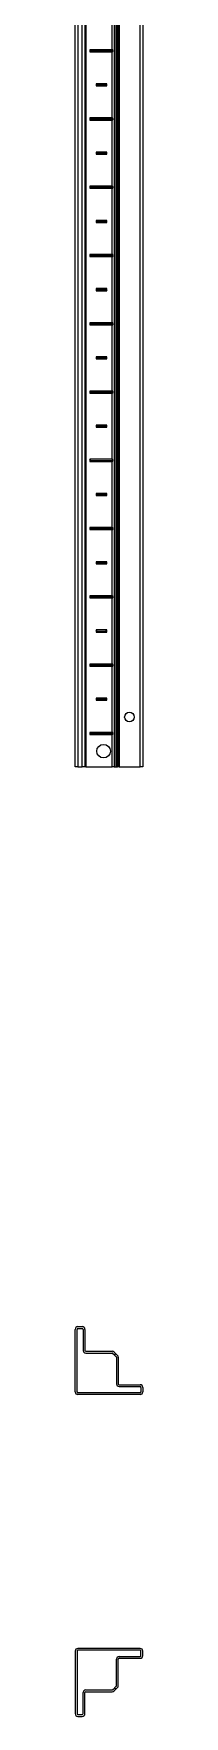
# Model space of a CAD drawing. Header units: millimetres. Extents: x -199 to 2881, y -1547 to 1507.
# Drawn here: x 814 to 863, y -1547 to -315 of the extents above; entities that cross this region are included whole.
import ezdxf

# ---------------------------------------------------------------- set-up
doc = ezdxf.new("R2010")
doc.units = ezdxf.units.MM

msp = doc.modelspace()

# ---------------------------------------------------------------- linework, layer by layer
at = {"color": 7, "linetype": 'Continuous', "lineweight": 25}
for p, q in [((813.68, -851.79), (813.68, 447.21)), ((820.88, 447.21), (820.88, -851.79)), ((843.55, 447.21), (843.55, -851.79)), ((843.58, 447.21), (843.58, -851.79)), ((845.38, 447.21), (845.38, -851.79)), ((863.38, 447.21), (863.38, -851.79)), ((840.93, -326.54), (824.53, -326.54)), ((824.53, -326.54), (824.53, -328.04)), ((825.28, -327.29), (824.53, -326.54)), ((825.28, -327.29), (824.53, -328.04)), ((824.53, -328.04), (840.93, -328.04)), ((825.28, -327.29), (840.78, -327.29)), ((840.78, -327.29), (841.42, -326.65)), ((840.78, -327.29), (841.42, -327.94)), ((841.42, -327.94), (841.42, -326.65)), ((837.03, -351.54), (829.03, -351.54)), ((829.03, -351.54), (829.03, -353.04)), ((829.78, -352.29), (829.03, -351.54)), ((829.78, -352.29), (829.03, -353.04)), ((829.03, -353.04), (837.03, -353.04)), ((829.78, -352.29), (836.28, -352.29)), ((836.28, -352.29), (837.03, -351.54)), ((836.28, -352.29), (837.03, -353.04)), ((837.03, -353.04), (837.03, -351.54)), ((840.93, -376.54), (824.53, -376.54)), ((824.53, -376.54), (824.53, -378.04)), ((825.28, -377.29), (824.53, -376.54)), ((825.28, -377.29), (824.53, -378.04)), ((824.53, -378.04), (840.93, -378.04)), ((825.28, -377.29), (840.78, -377.29)), ((840.78, -377.29), (841.42, -376.65)), ((840.78, -377.29), (841.42, -377.94)), ((841.42, -377.94), (841.42, -376.65)), ((837.03, -401.54), (829.03, -401.54)), ((829.03, -401.54), (829.03, -403.04)), ((829.78, -402.29), (829.03, -401.54)), ((829.78, -402.29), (829.03, -403.04)), ((829.03, -403.04), (837.03, -403.04)), ((829.78, -402.29), (836.28, -402.29)), ((836.28, -402.29), (837.03, -401.54)), ((836.28, -402.29), (837.03, -403.04)), ((837.03, -403.04), (837.03, -401.54)), ((840.93, -426.54), (824.53, -426.54)), ((824.53, -426.54), (824.53, -428.04)), ((825.28, -427.29), (824.53, -426.54)), ((825.28, -427.29), (824.53, -428.04)), ((824.53, -428.04), (840.93, -428.04)), ((825.28, -427.29), (840.78, -427.29)), ((840.78, -427.29), (841.42, -426.65)), ((840.78, -427.29), (841.42, -427.94)), ((841.42, -427.94), (841.42, -426.65)), ((837.03, -451.54), (829.03, -451.54)), ((829.03, -451.54), (829.03, -453.04)), ((829.78, -452.29), (829.03, -451.54)), ((829.78, -452.29), (829.03, -453.04)), ((829.03, -453.04), (837.03, -453.04)), ((829.78, -452.29), (836.28, -452.29)), ((836.28, -452.29), (837.03, -451.54)), ((836.28, -452.29), (837.03, -453.04)), ((837.03, -453.04), (837.03, -451.54)), ((840.93, -476.54), (824.53, -476.54)), ((824.53, -476.54), (824.53, -478.04)), ((825.28, -477.29), (824.53, -476.54)), ((825.28, -477.29), (824.53, -478.04)), ((824.53, -478.04), (840.93, -478.04)), ((825.28, -477.29), (840.78, -477.29)), ((840.78, -477.29), (841.42, -476.65)), ((840.78, -477.29), (841.42, -477.94)), ((841.42, -477.94), (841.42, -476.65)), ((837.03, -501.54), (829.03, -501.54)), ((829.03, -501.54), (829.03, -503.04)), ((829.78, -502.29), (829.03, -501.54)), ((829.78, -502.29), (829.03, -503.04)), ((829.03, -503.04), (837.03, -503.04)), ((829.78, -502.29), (836.28, -502.29)), ((836.28, -502.29), (837.03, -501.54)), ((836.28, -502.29), (837.03, -503.04)), ((837.03, -503.04), (837.03, -501.54)), ((840.93, -526.54), (824.53, -526.54)), ((824.53, -526.54), (824.53, -528.04)), ((825.28, -527.29), (824.53, -526.54)), ((825.28, -527.29), (824.53, -528.04)), ((824.53, -528.04), (840.93, -528.04)), ((825.28, -527.29), (840.78, -527.29)), ((840.78, -527.29), (841.42, -526.65)), ((840.78, -527.29), (841.42, -527.94)), ((841.42, -527.94), (841.42, -526.65)), ((837.03, -551.54), (829.03, -551.54)), ((829.03, -551.54), (829.03, -553.04)), ((829.78, -552.29), (829.03, -551.54)), ((829.78, -552.29), (829.03, -553.04)), ((829.03, -553.04), (837.03, -553.04)), ((829.78, -552.29), (836.28, -552.29)), ((836.28, -552.29), (837.03, -551.54)), ((836.28, -552.29), (837.03, -553.04)), ((837.03, -553.04), (837.03, -551.54)), ((840.93, -576.54), (824.53, -576.54)), ((824.53, -576.54), (824.53, -578.04)), ((825.28, -577.29), (824.53, -576.54)), ((825.28, -577.29), (824.53, -578.04)), ((824.53, -578.04), (840.93, -578.04)), ((825.28, -577.29), (840.78, -577.29)), ((840.78, -577.29), (841.42, -576.65)), ((840.78, -577.29), (841.42, -577.94)), ((841.42, -577.94), (841.42, -576.65)), ((837.03, -601.54), (829.03, -601.54)), ((829.03, -601.54), (829.03, -603.04)), ((829.78, -602.29), (829.03, -601.54)), ((829.78, -602.29), (829.03, -603.04)), ((829.03, -603.04), (837.03, -603.04)), ((829.78, -602.29), (836.28, -602.29)), ((836.28, -602.29), (837.03, -601.54)), ((836.28, -602.29), (837.03, -603.04)), ((837.03, -603.04), (837.03, -601.54)), ((840.93, -626.54), (824.53, -626.54)), ((824.53, -626.54), (824.53, -628.04)), ((825.28, -627.29), (824.53, -626.54)), ((825.28, -627.29), (824.53, -628.04)), ((824.53, -628.04), (840.93, -628.04)), ((825.28, -627.29), (840.78, -627.29)), ((840.78, -627.29), (841.42, -626.65)), ((840.78, -627.29), (841.42, -627.94)), ((841.42, -627.94), (841.42, -626.65)), ((837.03, -651.54), (829.03, -651.54)), ((829.03, -651.54), (829.03, -653.04)), ((829.78, -652.29), (829.03, -651.54)), ((829.78, -652.29), (829.03, -653.04)), ((829.03, -653.04), (837.03, -653.04)), ((829.78, -652.29), (836.28, -652.29)), ((836.28, -652.29), (837.03, -651.54)), ((836.28, -652.29), (837.03, -653.04)), ((837.03, -653.04), (837.03, -651.54)), ((840.93, -676.54), (824.53, -676.54)), ((824.53, -676.54), (824.53, -678.04)), ((825.28, -677.29), (824.53, -676.54)), ((825.28, -677.29), (824.53, -678.04)), ((825.28, -677.29), (840.78, -677.29)), ((840.78, -677.29), (841.42, -676.65)), ((840.78, -677.29), (841.42, -677.94)), ((841.42, -677.94), (841.42, -676.65)), ((824.53, -678.04), (840.93, -678.04)), ((837.03, -701.54), (829.03, -701.54)), ((829.03, -701.54), (829.03, -703.04)), ((829.78, -702.29), (829.03, -701.54)), ((829.78, -702.29), (829.03, -703.04)), ((829.78, -702.29), (836.28, -702.29)), ((836.28, -702.29), (837.03, -701.54)), ((836.28, -702.29), (837.03, -703.04)), ((837.03, -703.04), (837.03, -701.54)), ((829.03, -703.04), (837.03, -703.04)), ((840.93, -726.54), (824.53, -726.54)), ((824.53, -726.54), (824.53, -728.04)), ((825.28, -727.29), (824.53, -726.54)), ((840.78, -727.29), (841.42, -726.65)), ((841.42, -727.94), (841.42, -726.65)), ((825.28, -727.29), (824.53, -728.04)), ((824.53, -728.04), (840.93, -728.04)), ((825.28, -727.29), (840.78, -727.29)), ((840.78, -727.29), (841.42, -727.94)), ((829.03, -751.54), (829.03, -753.04)), ((837.03, -751.54), (829.03, -751.54)), ((829.78, -752.29), (829.03, -751.54)), ((836.28, -752.29), (837.03, -751.54)), ((837.03, -753.04), (837.03, -751.54)), ((829.78, -752.29), (829.03, -753.04)), ((829.03, -753.04), (837.03, -753.04)), ((829.78, -752.29), (836.28, -752.29)), ((836.28, -752.29), (837.03, -753.04)), ((840.93, -776.54), (824.53, -776.54)), ((824.53, -776.54), (824.53, -778.04)), ((825.28, -777.29), (824.53, -776.54)), ((825.28, -777.29), (824.53, -778.04)), ((824.53, -778.04), (840.93, -778.04)), ((825.28, -777.29), (840.78, -777.29)), ((840.78, -777.29), (841.42, -776.65)), ((840.78, -777.29), (841.42, -777.94)), ((841.42, -777.94), (841.42, -776.65)), ((829.03, -801.54), (829.03, -803.04)), ((837.03, -801.54), (829.03, -801.54)), ((829.78, -802.29), (829.03, -801.54)), ((829.78, -802.29), (829.03, -803.04)), ((829.03, -803.04), (837.03, -803.04)), ((829.78, -802.29), (836.28, -802.29)), ((836.28, -802.29), (837.03, -801.54)), ((836.28, -802.29), (837.03, -803.04)), ((837.03, -803.04), (837.03, -801.54)), ((840.93, -826.54), (824.53, -826.54)), ((824.53, -826.54), (824.53, -828.04)), ((825.28, -827.29), (824.53, -826.54)), ((825.28, -827.29), (824.53, -828.04)), ((824.53, -828.04), (840.93, -828.04)), ((825.28, -827.29), (840.78, -827.29)), ((840.78, -827.29), (841.42, -826.65)), ((840.78, -827.29), (841.42, -827.94)), ((841.42, -827.94), (841.42, -826.65)), ((815.68, -851.79), (813.68, -851.79)), ((815.68, -851.79), (818.88, -851.79)), ((820.88, -851.79), (818.88, -851.79)), ((821.53, -851.79), (820.88, -851.79)), ((821.53, -851.79), (840.93, -851.79)), ((842.34, -851.79), (840.93, -851.79)), ((842.34, -851.79), (843.55, -851.79)), ((843.55, -851.79), (843.58, -851.79)), ((843.58, -851.79), (844.79, -851.79)), ((845.38, -851.79), (844.79, -851.79)), ((846.03, -851.79), (845.38, -851.79)), ((846.03, -851.79), (861.38, -851.79)), ((863.38, -851.79), (861.38, -851.79)), ((813.68, -1309.47), (813.68, -1263.77)), ((815.03, -1309.47), (815.03, -1263.77)), ((815.68, -1261.77), (818.88, -1261.77)), ((815.68, -1263.12), (818.88, -1263.12)), ((819.53, -1263.77), (819.53, -1279.12)), ((820.88, -1263.77), (820.88, -1279.12)), ((821.53, -1279.77), (840.93, -1279.77)), ((821.53, -1281.12), (840.93, -1281.12)), ((841.39, -1281.31), (842.59, -1282.52)), ((842.34, -1280.36), (843.55, -1281.56)), ((843.55, -1281.56), (842.59, -1282.52)), ((842.63, -1282.55), (843.58, -1281.6)), ((843.58, -1281.6), (844.79, -1282.8)), ((842.63, -1282.55), (843.84, -1283.76)), ((844.03, -1284.22), (844.03, -1303.62)), ((845.38, -1284.22), (845.38, -1303.62)), ((846.03, -1304.27), (861.38, -1304.27)), ((846.03, -1305.62), (861.38, -1305.62)), ((862.03, -1306.27), (862.03, -1309.47)), ((863.38, -1306.27), (863.38, -1309.47)), ((861.38, -1310.12), (815.68, -1310.12)), ((861.38, -1311.47), (815.68, -1311.47)), ((813.68, -1499.47), (813.68, -1545.17)), ((815.03, -1499.47), (815.03, -1545.17)), ((861.38, -1497.47), (815.68, -1497.47)), ((861.38, -1498.82), (815.68, -1498.82)), ((846.03, -1503.32), (861.38, -1503.32)), ((862.03, -1502.67), (862.03, -1499.47)), ((863.38, -1502.67), (863.38, -1499.47)), ((844.03, -1524.72), (844.03, -1505.32)), ((845.38, -1524.72), (845.38, -1505.32)), ((846.03, -1504.67), (861.38, -1504.67)), ((821.53, -1527.82), (840.93, -1527.82)), ((841.39, -1527.63), (842.59, -1526.42)), ((842.34, -1528.58), (843.55, -1527.38)), ((843.55, -1527.38), (842.59, -1526.42)), ((842.63, -1526.39), (843.84, -1525.18)), ((842.63, -1526.39), (843.58, -1527.34)), ((843.58, -1527.34), (844.79, -1526.14)), ((819.53, -1545.17), (819.53, -1529.82)), ((820.88, -1545.17), (820.88, -1529.82)), ((821.53, -1529.17), (840.93, -1529.17)), ((815.68, -1545.82), (818.88, -1545.82)), ((815.68, -1547.17), (818.88, -1547.17))]:
    msp.add_line(p, q, dxfattribs=at)
at = {"color": 8, "linetype": 'Continuous', "lineweight": 18}
for p, q in [((815.68, 447.21), (815.68, -851.79)), ((818.88, -851.79), (818.88, 447.21)), ((821.53, 447.21), (821.53, -851.79)), ((842.34, 447.21), (842.34, -851.79)), ((844.79, -851.79), (844.79, 447.21)), ((846.03, 447.21), (846.03, -851.79)), ((861.38, -851.79), (861.38, 447.21)), ((840.93, -326.54), (840.93, -278.04)), ((840.93, -376.54), (840.93, -328.04)), ((840.93, -426.54), (840.93, -378.04)), ((840.93, -476.54), (840.93, -428.04)), ((840.93, -526.54), (840.93, -478.04)), ((840.93, -576.54), (840.93, -528.04)), ((840.93, -626.54), (840.93, -578.04)), ((840.93, -676.54), (840.93, -628.04)), ((840.93, -726.54), (840.93, -678.04)), ((840.93, -776.54), (840.93, -728.04)), ((840.93, -826.54), (840.93, -778.04)), ((840.93, -851.79), (840.93, -828.04))]:
    msp.add_line(p, q, dxfattribs=at)
at = {"color": 7, "linetype": 'Continuous', "lineweight": 25}
for centre, radius in [((853.53, -815.29), 3.5), ((834.53, -840.29), 5)]:
    msp.add_circle(centre, radius, dxfattribs=at)
for centre, radius, start, end in [((815.68, -1263.77), 2, 90, 180), ((815.68, -1263.77), 0.65, 90, 180), ((818.88, -1263.77), 2, 0, 90), ((818.88, -1263.77), 0.65, 0, 90), ((821.53, -1279.12), 2, 180, 270), ((821.53, -1279.12), 0.65, 180, 270), ((840.93, -1281.77), 2, 45, 90), ((840.93, -1281.77), 0.65, 45, 90), ((843.38, -1284.22), 0.65, 0, 45), ((843.38, -1284.22), 2, 0, 45), ((846.03, -1303.62), 2, 180, 270), ((846.03, -1303.62), 0.65, 180, 270), ((861.38, -1306.27), 2, 0, 90), ((861.38, -1306.27), 0.65, 0, 90), ((815.68, -1309.47), 2, 180, 270), ((815.68, -1309.47), 0.65, 180, 270), ((861.38, -1309.47), 2, 270, 0), ((861.38, -1309.47), 0.65, 270, 0), ((815.68, -1499.47), 2, 90, 180), ((815.68, -1499.47), 0.65, 90, 180), ((846.03, -1505.32), 2, 90, 180), ((861.38, -1499.47), 2, 0, 90), ((861.38, -1499.47), 0.65, 0, 90), ((861.38, -1502.67), 0.65, 270, 0), ((861.38, -1502.67), 2, 270, 0), ((846.03, -1505.32), 0.65, 90, 180), ((821.53, -1529.82), 2, 90, 180), ((840.93, -1527.17), 0.65, 270, 315), ((843.38, -1524.72), 0.65, 315, 0), ((843.38, -1524.72), 2, 315, 0), ((821.53, -1529.82), 0.65, 90, 180), ((840.93, -1527.17), 2, 270, 315), ((815.68, -1545.17), 2, 180, 270), ((815.68, -1545.17), 0.65, 180, 270), ((818.88, -1545.17), 0.65, 270, 0), ((818.88, -1545.17), 2, 270, 0)]:
    msp.add_arc(centre, radius, start, end, dxfattribs=at)
for centre, start_param, end_param in [((840.93, -330.01), 6.0349159, 6.2831853), ((840.93, -324.58), 3.1415927, 3.389862), ((840.93, -380.01), 6.0349159, 6.2831853), ((840.93, -374.58), 3.1415927, 3.389862), ((840.93, -430.01), 6.0349159, 6.2831853), ((840.93, -424.58), 3.1415927, 3.389862), ((840.93, -480.01), 6.0349159, 6.2831853), ((840.93, -474.58), 3.1415927, 3.389862), ((840.93, -530.01), 6.0349159, 6.2831853), ((840.93, -524.58), 3.1415927, 3.389862), ((840.93, -580.01), 6.0349159, 6.2831853), ((840.93, -574.58), 3.1415927, 3.389862), ((840.93, -630.01), 6.0349159, 6.2831853), ((840.93, -624.58), 3.1415927, 3.389862), ((840.93, -680.01), 6.0349159, 6.2831853), ((840.93, -674.58), 3.1415927, 3.389862), ((840.93, -730.01), 6.0349159, 6.2831853), ((840.93, -724.58), 3.1415927, 3.389862), ((840.93, -780.01), 6.0349159, 6.2831853), ((840.93, -774.58), 3.1415927, 3.389862), ((840.93, -830.01), 6.0349159, 6.2831853), ((840.93, -824.58), 3.1415927, 3.389862)]:
    msp.add_ellipse(centre, major_axis=(0, 3.46), ratio=0.5773503, start_param=start_param, end_param=end_param, dxfattribs=at)

doc.saveas('drawing.dxf')
